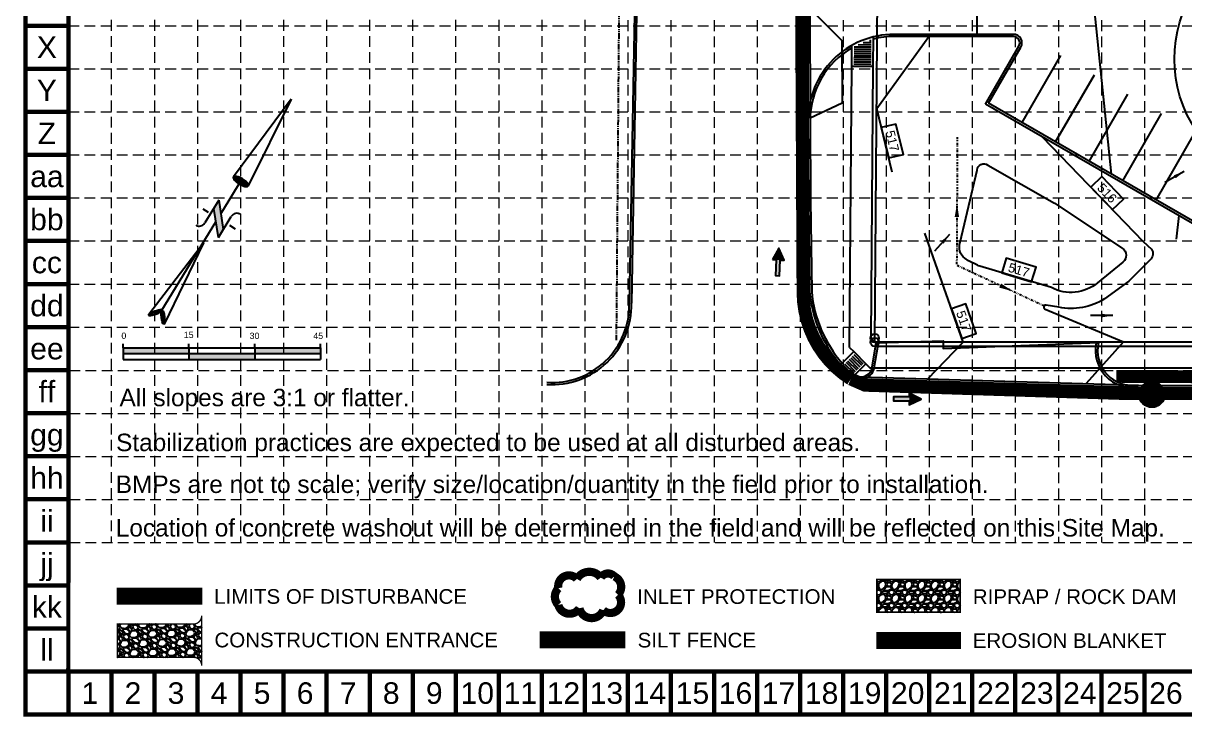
# Model space of a CAD drawing. Header units: inches. Extents: x -9366 to -8725, y -7062 to -6661.
# Drawn here: x -9366.3 to -9096.4, y -7062.1 to -6901.1 of the extents above; entities that cross this region are included whole.
import ezdxf
from ezdxf.enums import TextEntityAlignment as Align

# ---------------------------------------------------------------- set-up
doc = ezdxf.new("R2010")
doc.units = ezdxf.units.IN
doc.header["$MEASUREMENT"] = 0
for name, pattern in [('ACAD_ISO02W100', [15, 12, -3]), ('DASHED', [0.75, 0.5, -0.25]), ('DIVIDE', [1.25, 0.5, -0.25, 0, -0.25, 0, -0.25]), ('HIDDEN', [0.375, 0.25, -0.125]), ('PHANTOM', [2.5, 1.25, -0.25, 0.25, -0.25, 0.25, -0.25])]:
    doc.linetypes.add(name, pattern=pattern)
for name, color, linetype in [('ADJOINERS', 7, 'PHANTOM'), ('ARROWS', 252, 'Continuous'), ('BASE', 7, 'Continuous'), ('BOUNDARY', 1, 'Continuous'), ('DEMO', 2, 'Continuous'), ('EC', 7, 'DASHED'), ('ECURB', 2, 'Continuous'), ('FLOW', 7, 'Continuous'), ('GRID', 254, 'HIDDEN'), ('LEGEND', 7, 'Continuous'), ('LIMITS OF DISTURBANCE', 1, 'HIDDEN'), ('NARROW', 7, 'Continuous'), ('PCONT', 3, 'Continuous'), ('PCURB', 6, 'Continuous'), ('PSW', 7, 'Continuous'), ('STRIPE', 2, 'Continuous'), ('VG', 2, 'DIVIDE')]:
    doc.layers.add(name, color=color, linetype=linetype)
doc.styles.add("L200'", font='ARIAL.TTF', dxfattribs={"height": 0.001969})
doc.styles.get("Standard").update_dxf_attribs({"font": 'ARIAL.TTF'})
doc.styles.add('TEXT100', font='simplex.shx', dxfattribs={"height": 1.76})
doc.dimstyles.get("Standard").update_dxf_attribs({"dimtxt": 0.18, "dimasz": 0.18, "dimexe": 0.18, "dimexo": 0.0625, "dimgap": 0.09, "dimtad": 0, "dimtih": 1, "dimtoh": 1, "dimdec": 4, "dimzin": 0, "dimdsep": 46, "dimtxsty": 'Standard', "dimcen": 0.09, "dimadec": 0, "dimazin": 0, "dimtfac": 1, "dimtdec": 4, "dimtofl": 0, "dimtmove": 0, "dimatfit": 3, "dimfxl": 0, "dimtolj": 1, "dimtzin": 0, "dimarcsym": 0})

# ---------------------------------------------------------------- blocks, each defined once
blk = doc.blocks.new('North Arrow')
at = {"layer": 'NARROW'}
for p, q in [((32.43, 3.06), (32.43, 4.63)), ((0, 0), (22.36, 2)), ((0, 0), (22.33, -2.02)), ((28.77, -2.09), (34.02, 2.32)), ((36.18, 2.33), (30.46, 2.33)), ((36.16, 2.32), (31.04, -2.09)), ((39.1, 0.01), (59.96, 2.11)), ((31.2, -0.05), (21.66, -0.05)), ((21.66, -0.05), (21.66, -0.05)), ((28.77, -2.09), (34.95, -2.09)), ((57.45, -0.05), (33.41, -0.05)), ((59.83, -2.14), (39.04, -0.01)), ((57.69, -0.03), (57.77, -0.01)), ((57.77, -0.05), (57.69, -0.03)), ((32.43, -4.26), (32.43, -2.8))]:
    blk.add_line(p, q, dxfattribs=at)
blk.add_lwpolyline([(22.36, -2.03), (22.59, -1.93, 0.091577), (22.87, -1.44, 0.048306), (23.03, -0.75), (23.07, -0.01), (23.01, 0.82, 0.048306), (22.87, 1.42, 0.091577), (22.59, 1.91), (22.36, 2.01), (22.14, 1.91, 0.091577), (21.86, 1.42, 0.048306), (21.72, 0.82), (21.66, -0.01), (21.72, -0.83, 0.048306), (21.86, -1.44, 0.091577), (22.14, -1.93)], format="xyb", close=True, dxfattribs=at)
for points in [[(57.46, -0.03), (57.44, 0.08, -0.066818), (57.67, 0.47, -0.03073), (58.01, 0.84), (58.52, 1.29), (59.07, 1.7, -0.03073), (59.5, 1.95, -0.066818), (59.93, 2.1), (60.04, 2.06)], [(60.04, 2.06), (60.05, 1.95, -0.066818), (59.82, 1.56, -0.03073), (59.43, 1.14), (58.97, 0.74), (58.42, 0.33, -0.03073), (57.99, 0.08, -0.036692), (57.76, -0.02)], [(57.46, -0.04), (57.44, -0.15, 0.066818), (57.67, -0.54, 0.03073), (58.01, -0.9), (58.52, -1.36), (59.07, -1.77, 0.03073), (59.5, -2.02, 0.066818), (59.93, -2.17), (60.04, -2.13)], [(60.04, -2.13), (60.05, -2.01, 0.066818), (59.82, -1.63, 0.03073), (59.43, -1.2), (58.97, -0.8), (58.42, -0.4, 0.03073), (57.99, -0.15, 0.036692), (57.76, -0.05)]]:
    blk.add_lwpolyline(points, format="xyb", dxfattribs=at)
for centre, start, end in [((30.46, 3.86), 178.8769, 270), ((34.95, -3.62), 358.8769, 90)]:
    blk.add_arc(centre, 1.53, start, end, dxfattribs=at)
for points in [[(23.03, -0.76), (21.67, -0.05), (23.07, -0.05), (21.72, 0.82)], [(23.07, -0.05), (21.72, 0.82), (23.02, 0.75), (21.85, 1.42)], [(23.02, 0.75), (21.85, 1.42), (22.87, 1.44), (22.14, 1.91)], [(22.87, 1.44), (22.14, 1.91), (22.59, 1.91), (22.36, 2)], [(31.05, -2.09), (36.15, 2.36), (28.75, -2.06), (34.01, 2.36)], [(57.44, 0.08), (57.7, -0.01), (57.5, 0.21), (57.77, -0.01)], [(57.45, -0.04), (57.69, -0.02), (57.44, 0.08), (57.7, -0.01)], [(57.5, 0.21), (57.77, -0.01), (57.6, 0.39), (57.94, 0.06)], [(57.6, 0.39), (57.94, 0.06), (57.68, 0.5), (58.07, 0.13)], [(57.68, 0.5), (58.07, 0.13), (57.84, 0.66), (58.29, 0.26)], [(57.84, 0.66), (58.29, 0.26), (58.03, 0.86), (58.52, 0.41)], [(58.03, 0.86), (58.52, 0.41), (58.26, 1.07), (58.73, 0.57)], [(58.26, 1.07), (58.73, 0.57), (58.52, 1.3), (59.05, 0.81)], [(58.52, 1.3), (59.05, 0.81), (58.7, 1.42), (59.26, 0.99)], [(59.26, 1), (58.69, 1.42), (59.45, 1.15), (59, 1.65)], [(59.45, 1.15), (59, 1.65), (59.62, 1.34), (59.28, 1.82)], [(59.62, 1.34), (59.28, 1.82), (59.81, 1.55), (59.49, 1.95)], [(59.81, 1.55), (59.49, 1.95), (59.93, 1.73), (59.69, 2.04)], [(59.93, 1.73), (59.69, 2.04), (60.05, 1.94), (59.93, 2.1)], [(60.05, 1.94), (59.93, 2.1), (60.04, 2.06)], [(22.87, -1.44), (21.72, -0.87), (23.03, -0.76), (21.67, -0.05)], [(22.58, -1.93), (21.86, -1.45), (22.87, -1.44), (21.72, -0.87)], [(22.36, -2.01), (22.14, -1.93), (22.58, -1.93), (21.86, -1.45)], [(57.44, -0.14), (57.69, -0.02), (57.45, -0.04), (57.69, -0.02)], [(57.46, -0.19), (57.7, -0.03), (57.44, -0.14), (57.69, -0.02)], [(57.53, -0.33), (57.76, -0.05), (57.46, -0.19), (57.7, -0.03)], [(57.63, -0.48), (57.9, -0.1), (57.53, -0.33), (57.76, -0.05)], [(57.78, -0.66), (58.09, -0.2), (57.63, -0.48), (57.9, -0.1)], [(57.97, -0.87), (58.34, -0.35), (57.78, -0.66), (58.09, -0.2)], [(58.24, -1.11), (58.61, -0.54), (57.97, -0.87), (58.34, -0.35)], [(58.61, -1.43), (58.93, -0.77), (58.24, -1.11), (58.61, -0.54)], [(58.91, -1.64), (59.2, -1), (58.61, -1.43), (58.93, -0.77)], [(59.12, -1.79), (59.57, -1.36), (58.92, -1.65), (59.2, -1.01)], [(59.35, -1.93), (59.81, -1.62), (59.12, -1.79), (59.57, -1.36)], [(59.54, -1.32), (59.41, -1.18), (59.21, -1.01)], [(59.58, -2.05), (59.93, -1.79), (59.35, -1.93), (59.81, -1.62)], [(59.78, -2.13), (60.05, -2.01), (59.58, -2.05), (59.93, -1.79)], [(59.92, -2.17), (60.04, -2.13), (59.78, -2.13), (60.05, -2.01)]]:
    blk.add_solid(points, dxfattribs=at)
blk = doc.blocks.new('arrow')
blk.add_lwpolyline([(-67, -25.4), (-59.3, -25.4), (-59.6, -56.1), (-51.9, -56.2), (-51.6, -25.5), (-44, -25.5), (-55.3, -2.4), (-67, -25.4)], close=True)
at = {"color": 254}
for points in [[(-44, -25.5), (-67, -25.4), (-55.3, -2.4), (-67, -25.4)], [(-59.6, -56.1), (-51.9, -56.2), (-59.3, -25.4), (-51.6, -25.5)]]:
    blk.add_solid(points, dxfattribs=at)
blk = doc.blocks.new('A$C14D13CA0')
h = blk.add_hatch(color=7)
h.paths.add_polyline_path([(15.72, 1.38), (15.72, 2.75), (0.43, 2.75), (0.43, 1.38)])
h.paths.add_polyline_path([(15.72, 1.38), (15.72, 0), (31, 0), (31, 1.38)])
h.paths.add_polyline_path([(31, 2.75), (31, 1.38), (46.29, 1.38), (46.29, 2.75)])
at = {"color": 7}
for p, q in [((0.43, 2.75), (0.43, 3.67)), ((0.43, 2.75), (15.72, 2.75)), ((0.43, 2.75), (0.43, 0)), ((15.72, 2.75), (15.72, 3.67)), ((15.72, 2.75), (46.29, 2.75)), ((15.72, 2.75), (15.72, 0)), ((31, 2.75), (31, 3.67)), ((31, 2.75), (31, 0)), ((46.29, 2.75), (46.29, 3.67)), ((46.29, 2.75), (46.29, 0)), ((0.43, 1.38), (46.29, 1.38)), ((0.43, 0), (15.72, 0)), ((15.72, 0), (46.29, 0))]:
    blk.add_line(p, q, dxfattribs=at)
for s, height, p in [('0', 1.47, (0.02, 4.77)), ('15', 1.468, (14.51, 4.99)), ('30', 1.468, (29.81, 4.77)), ('45', 1.468, (44.61, 4.77))]:
    blk.add_text(s, height=height, dxfattribs=at).set_placement(p)

msp = doc.modelspace()

# ---------------------------------------------------------------- hatches: boundary and pattern name
h = msp.add_hatch()
h.set_pattern_fill('ANSI31', color=3, style=0)
h.set_pattern_definition([(45, (-41.60761, 57.82601), (-0.0883883476, 0.0883883476), [])])
edge = h.paths.add_edge_path()
edge.add_arc((-9104.07, -6987.3), 2.97, 0, 360)
at = {"layer": 'LEGEND', "linetype": 'ACAD_ISO02W100'}
h = msp.add_hatch(dxfattribs=at)
h.set_pattern_fill('GRAVEL', color=240, scale=3.04722, style=0)
h.set_pattern_definition([(228.0128, (-9384.81644, -7191.71432), (-24.37775461, -27.42498409), [0.40996, -40.58619]), (184.9697, (-9385.09069, -7192.01904), (36.566643204, 3.04719351), [0.703506, -69.647032]), (132.5104, (-9385.79155, -7192.07998), (30.47217172, -33.51944643), [0.49605, -49.109095]), (267.2737, (-9386.97997, -7192.84179), (3.047207865, 60.9444009), [0.640641, -63.42349]), (292.8337, (-9387.01044, -7193.4817), (-15.236130184, 36.566629066), [0.6282, -62.19185]), (357.2737, (-9386.76666, -7194.06068), (-60.9444009, 3.047207865), [0.640641, -63.42349]), (37.6942, (-9386.12675, -7194.09115), (-39.613882384, -30.472170762), [0.847216, -83.87427]), (72.2553, (-9385.45636, -7193.57312), (21.330572796, 67.038828516), [0.799859, -79.186037]), (121.4296, (-9385.21258, -7192.81132), (-24.37778509, 39.613844875), [0.64281, -63.638365]), (175.2364, (-9385.54778, -7192.26282), (33.51942288, -3.0471942), [0.733868, -35.95952]), (222.3974, (-9386.27911, -7192.20187), (-36.5666624, -33.519395872), [0.94905, -93.956077]), (138.8141, (-9383.96322, -7192.87226), (-21.33054898, 18.2833118), [0.323923, -32.068468]), (171.4692, (-9384.207, -7192.65896), (39.61385477, -6.0944641), [0.61626, -61.00995]), (225, (-9384.8164, -7192.5675), (-3e-16, -3.047221), [0.43094, -3.878477]), (203.1986, (-9385.02975, -7192.20187), (15.2360992, 6.09444404), [0.23207, -22.974866]), (291.8014, (-9385.24305, -7192.2933), (-3.0472197, 9.1416608), [0.328195, -16.081588]), (30.9638, (-9385.12117, -7192.598), (9.141654, 6.0944476), [0.533047, -17.235146]), (161.5651, (-9384.6641, -7192.3238), (6.0944413, -3.047215), [0.385446, -9.25071]), (16.3895, (-9387.01044, -7192.29329), (30.4722067, 9.14163779), [0.539967, -53.456908]), (70.3462, (-9386.49241, -7192.14093), (-12.18886552, -33.51942651), [0.453003, -44.84718]), (293.1986, (-9384.6641, -7191.7143), (-6.09444404, 15.2360992), [0.464137, -22.742798]), (343.6105, (-9384.48125, -7192.14093), (-30.4722067, 9.14163779), [0.539967, -53.456908]), (339.444, (-9387.01044, -7194.18257), (-15.2361056, 6.0944278), [0.52071, -25.51475]), (294.7751, (-9386.52289, -7194.3654), (-15.2360762, 33.51943043), [0.436295, -43.193256]), (66.8014, (-9384.6336, -7194.76154), (6.09444404, 15.2360992), [0.464137, -22.742798]), (17.354, (-9384.45078, -7194.33493), (-39.61386615, -12.18886325), [0.510809, -50.569908]), (69.444, (-9386.12675, -7194.76154), (-6.0944278, -15.2361056), [0.260354, -25.775105]), (101.3099, (-9384.81644, -7194.76154), (-3.0472128, 12.1888823), [0.155378, -15.382455]), (165.9638, (-9384.8469, -7194.6092), (9.1416617, -3.047214), [0.6282, -11.935808]), (186.009, (-9385.45636, -7194.45681), (30.47219924, 3.04721792), [0.582171, -57.634884]), (303.6901, (-9385.1212, -7192.8723), (-3.047224, 6.0944387), [0.439476, -10.54743]), (353.1572, (-9384.87739, -7193.23793), (51.802738066, -6.09446437), [0.767272, -75.959769]), (60.9454, (-9384.11558, -7193.32934), (-12.18888008, -21.33054117), [0.31373, -31.05932]), (90, (-9383.9632, -7193.055), (-3.04722, 3.04722), [0.182833, -2.864387]), (120.2564, (-9385.5173, -7194.3654), (12.18886442, -21.33054748), [0.423332, -41.91]), (48.0128, (-9385.7306, -7193.99973), (24.37775461, 27.42498409), [0.819922, -40.17623]), (0, (-9385.182, -7193.3903), (3.04722, 3.04722), [0.792277, -2.254943]), (325.3048, (-9384.38983, -7193.39029), (-30.4721825, 21.33056624), [0.481808, -47.69897]), (254.0546, (-9383.9937, -7193.66454), (-3.04721966, -12.1888804), [0.44368, -21.740415]), (207.646, (-9384.11558, -7194.09115), (-57.897167224, -30.472223504), [0.72239, -71.51665]), (175.4261, (-9384.7555, -7194.42634), (-39.6138617, 3.04720416), [0.76424, -75.65965])])
h.paths.add_polyline_path([(-9168, -7037.82), (-9148.6, -7037.86), (-9148.6, -7030.24), (-9168, -7030.27)])
at = {"layer": 'LEGEND'}
h = msp.add_hatch(dxfattribs=at)
h.set_pattern_fill('GRAVEL', color=4, scale=3.080579, angle=-43.9343, style=0)
h.set_pattern_definition([(184.078545, (-13650.3417, -8911.78718), (-36.98414891, -2.866694484), [0.4144488, -41.0305033]), (141.0354448, (-13650.7551, -8911.81666), (28.7586356087, -23.430454532), [0.7112071, -70.4094835]), (88.576145, (-13651.3081, -8911.36942), (-1.327131776, -45.776866718), [0.5014813, -49.6467104]), (223.339445, (-13652.70763, -8911.09045), (44.9665459083, 42.2313466676), [0.6476548, -64.1178105]), (248.899445, (-13653.17867, -8911.53494), (14.5566546856, 37.308288457), [0.6350768, -62.8726867]), (313.339445, (-13653.4073, -8912.12744), (-42.2313466676, 44.9665459083), [0.6476548, -64.1178105]), (353.7599448, (-13652.96281, -8912.59848), (-50.2137374368, 5.601941326), [0.8564903, -84.792473]), (28.3210448, (-13652.11139, -8912.69157), (62.5520046323, 33.843745388), [0.808615, -80.0529158]), (77.495345, (-13651.39957, -8912.30796), (10.0387497986, 45.938936543), [0.6498481, -64.3350376]), (131.302145, (-13651.25886, -8911.67352), (22.265423192, -25.729884725), [0.741902, -36.3531832]), (178.4631448, (-13651.74854, -8911.11618), (-50.1327097128, 1.2460946029), [0.9594402, -94.9846488]), (94.879845, (-13650.53275, -8913.22866), (-2.704637368, 28.272464274), [0.3274686, -32.4195332]), (127.534945, (-13650.56061, -8912.90238), (24.56485077, -32.223164231), [0.623007, -61.6778471]), (181.065745, (-13650.9402, -8912.4083), (-2.1374065, -2.2184379), [0.4356586, -3.9209364]), (159.264345, (-13650.83898, -8911.9925), (15.366999767, -6.250151386), [0.2346107, -23.22638]), (247.867145, (-13651.0584, -8911.90945), (4.193781156, 8.792717764), [0.3317876, -16.2576388]), (347.029545, (-13651.1834, -8912.2168), (10.93012412, -1.97533347), [0.5388826, -17.423826]), (117.630845, (-13650.6583, -8912.3377), (2.29947286, -6.49324625), [0.3896655, -9.3519818]), (332.455245, (-13652.34508, -8910.66975), (28.596578511, -14.718767842), [0.5458786, -54.0421206]), (26.411945, (-13651.86108, -8910.9222), (-32.385207011, -15.853200349), [0.457962, -45.3381386]), (249.264345, (-13650.2308, -8911.89405), (6.250151386, 15.366999767), [0.4692184, -22.9917723]), (299.676245, (-13650.39691, -8912.33288), (-15.772174592, 28.029358501), [0.5458786, -54.0421206]), (295.509745, (-13653.67028, -8912.0452), (-6.817386792, 15.123898632), [0.5264093, -25.7940703]), (250.840845, (-13653.44357, -8912.52027), (12.419303124, 35.089828974), [0.4410711, -43.6661081]), (22.867145, (-13652.346, -8914.13386), (15.123905935, 6.817370713), [0.4692184, -22.9917723]), (333.419745, (-13651.91366, -8913.95153), (-37.389299294, 18.9125438564), [0.5164005, -51.1235153]), (25.509745, (-13653.43304, -8913.08653), (-15.123898632, -6.817386792), [0.2632047, -26.057275]), (57.375645, (-13652.4791, -8914.0056), (6.33119308, 11.011151125), [0.1570787, -15.5508523]), (122.029545, (-13652.3944, -8913.8733), (4.51791102, -8.63065157), [0.6350768, -12.066474]), (142.074745, (-13652.73124, -8913.33492), (24.32177551, -19.1556222867), [0.5885446, -58.2658348]), (259.755845, (-13651.3758, -8912.41645), (2.05637062, 6.57428205), [0.4442873, -10.6628976]), (309.2229448, (-13651.45477, -8912.85365), (33.4386016495, -40.7727901246), [0.7756713, -76.791328]), (17.011145, (-13650.9643, -8913.45456), (-23.835590483, -6.979437578), [0.317164, -31.3993379]), (46.065745, (-13650.661, -8913.3618), (-0.0810313, 4.355843), [0.1848347, -2.8957443]), (76.322145, (-13652.71149, -8913.22562), (-6.088108853, -24.07867808), [0.4279664, -42.3688054]), (4.078545, (-13652.61029, -8912.80979), (36.98414891, 2.866694484), [0.8288976, -40.6160545]), (316.065745, (-13651.7835, -8912.7508), (4.355843, 0.0810313), [0.8009506, -2.2796285]), (281.370545, (-13651.2067, -8913.30656), (-7.2224996054, 36.9031254734), [0.4870827, -48.2211478]), (210.120345, (-13651.11066, -8913.7841), (-10.76806058, -6.73634334), [0.4485385, -21.9784158]), (163.7117448, (-13651.49864, -8914.00917), (-63.5243718383, 18.4263133503), [0.7302975, -72.2995697]), (131.4918448, (-13652.19963, -8913.80434), (-26.70228968, 30.0047028416), [0.7726061, -76.487925])])
edge = h.paths.add_edge_path()
edge.add_line((-9324.85, -7050.24), (-9324.85, -7038.69))
edge.add_arc((-9326.78, -7038.69), 1.93, -89.9609, 0, ccw=False)
edge.add_line((-9326.77, -7040.61), (-9344.42, -7040.61))
edge.add_line((-9344.42, -7040.61), (-9344.42, -7048.32))
edge.add_line((-9344.42, -7048.32), (-9326.78, -7048.32))
edge.add_arc((-9326.78, -7050.24), 1.93, 0, 90.0391, ccw=False)

# ---------------------------------------------------------------- linework, layer by layer
at = {"color": 3}
msp.add_circle((-9104.07, -6987.3), 2.97, dxfattribs=at)
at = {"layer": 'ADJOINERS'}
msp.add_line((-9228.46, -6974.66), (-9226.14, -6692.42), dxfattribs=at)
at = {"layer": 'BASE', "const_width": 1}
for points in [[(-9365.81, -7061.64), (-8725.81, -7061.64), (-8725.81, -6661.64), (-9365.81, -6661.64)], [(-9355.83, -7051.64), (-8735.78, -7051.66), (-8735.79, -6671.64), (-9355.7, -6671.63)]]:
    msp.add_lwpolyline(points, close=True, dxfattribs=at)
for points in [[(-9355.81, -6901.64), (-9365.81, -6901.64)], [(-9355.81, -6911.64), (-9365.81, -6911.64)], [(-9355.81, -6921.64), (-9365.81, -6921.64)], [(-9355.81, -6931.64), (-9365.81, -6931.64)], [(-9355.81, -6941.64), (-9365.81, -6941.64)], [(-9355.81, -6951.64), (-9365.81, -6951.64)], [(-9355.81, -6961.64), (-9365.81, -6961.64)], [(-9355.81, -6971.64), (-9365.81, -6971.64)], [(-9355.81, -6981.64), (-9365.81, -6981.64)], [(-9355.81, -6991.64), (-9365.81, -6991.64)], [(-9355.81, -7001.64), (-9365.81, -7001.64)], [(-9355.81, -7011.64), (-9365.81, -7011.64)], [(-9355.81, -7021.64), (-9365.81, -7021.64)], [(-9355.81, -7031.64), (-9365.81, -7031.64)], [(-9355.81, -7041.64), (-9365.81, -7041.64)], [(-9355.81, -7051.64), (-9365.81, -7051.64)], [(-9355.81, -7061.64), (-9355.81, -7051.64)], [(-9345.81, -7061.64), (-9345.81, -7051.64)], [(-9335.81, -7061.64), (-9335.81, -7051.64)], [(-9325.81, -7061.64), (-9325.81, -7051.64)], [(-9315.81, -7061.64), (-9315.81, -7051.64)], [(-9305.81, -7061.64), (-9305.81, -7051.64)], [(-9295.81, -7061.64), (-9295.81, -7051.64)], [(-9285.81, -7061.64), (-9285.81, -7051.64)], [(-9275.81, -7061.64), (-9275.81, -7051.64)], [(-9265.81, -7061.64), (-9265.81, -7051.64)], [(-9255.81, -7061.64), (-9255.81, -7051.64)], [(-9245.81, -7061.64), (-9245.81, -7051.64)], [(-9235.81, -7061.64), (-9235.81, -7051.64)], [(-9225.81, -7061.64), (-9225.81, -7051.64)], [(-9215.81, -7061.64), (-9215.81, -7051.64)], [(-9205.81, -7061.64), (-9205.81, -7051.64)], [(-9195.81, -7061.64), (-9195.81, -7051.64)], [(-9185.81, -7061.64), (-9185.81, -7051.64)], [(-9175.81, -7061.64), (-9175.81, -7051.64)], [(-9165.81, -7061.64), (-9165.81, -7051.64)], [(-9155.81, -7061.64), (-9155.81, -7051.64)], [(-9145.81, -7061.64), (-9145.81, -7051.64)], [(-9135.81, -7061.64), (-9135.81, -7051.64)], [(-9125.81, -7061.64), (-9125.81, -7051.64)], [(-9115.81, -7061.64), (-9115.81, -7051.64)], [(-9105.81, -7061.64), (-9105.81, -7051.64)]]:
    msp.add_lwpolyline(points, dxfattribs=at)
at = {"layer": 'BOUNDARY', "color": 250}
for p, q in [((-9168.46, -6975.15), (-9166.32, -6714.48)), ((-8927.95, -6975.15), (-9168.46, -6975.15))]:
    msp.add_line(p, q, dxfattribs=at)
for centre in [(-9168.48, -6974.23, 517.66), (-9168.46, -6975.15)]:
    msp.add_circle(centre, 1, dxfattribs=at)
at = {"layer": 'DEMO', "color": 8}
msp.add_lwpolyline([(-9183.41, -6897.81), (-9176.12, -6905.06), (-9176.06, -6919.6), (-9183.48, -6923.14)], dxfattribs=at)
for points in [[(-9171.86, -6983.69, 0.318747), (-9168.65, -6981.56), (-9167.6, -6975.31)], [(-9171.84, -6983.19, 0.31418), (-9169.13, -6981.42), (-9169.13, -6981.42), (-9168.11, -6975.32), (-9152.54, -6974.85), (-9152.58, -6976.62), (-9116.48, -6975.25), (-9116.48, -6975.25, 0.530248), (-9107.27, -6985.11)], [(-9116.99, -6975.27, 0.523815), (-9107.23, -6985.61)]]:
    msp.add_lwpolyline(points, format="xyb", dxfattribs=at)
at = {"layer": 'EC', "color": 200, "linetype": 'Continuous', "const_width": 3}
msp.add_lwpolyline([(-9112.37, -6983.08), (-8928.63, -6983.97), (-8928.63, -6983.97)], dxfattribs=at)
at = {"layer": 'ECURB', "color": 7}
for p, q in [((-9184.01, -6897.83), (-9183.98, -6923.14)), ((-9183.51, -6897.81), (-9183.48, -6923.14)), ((-9224.31, -6898.85), (-9225.49, -6966.09)), ((-9223.81, -6898.88), (-9224.99, -6966.09)), ((-9183.98, -6923.14), (-9183.86, -6942.17)), ((-9183.48, -6923.14), (-9183.36, -6942.16)), ((-9183.86, -6942.17), (-9183.62, -6963.39)), ((-9183.36, -6942.16), (-9183.12, -6963.36)), ((-9183.12, -6963.36), (-9183.12, -6963.36)), ((-9225.49, -6966.09), (-9225.49, -6966.09)), ((-9171.86, -6983.85), (-9171.84, -6983.19)), ((-9244.64, -6984.46), (-9244.64, -6984.46)), ((-9107.27, -6985.11), (-9107.27, -6985.11)), ((-9107.27, -6985.11), (-9054.71, -6985.31)), ((-9107.23, -6985.61), (-9054.72, -6985.81))]:
    msp.add_line(p, q, dxfattribs=at)
for centre, radius, start, end in [((-9153.76, -6960.71), 29.98, 185.1333, 227.2881), ((-9153.76, -6960.71), 29.48, 185.1713, 220.9143), ((-9243.44, -6966.54), 18.46, 266.1838, 1.391), ((-9243.44, -6966.54), 17.96, 266.1838, 1.4241), ((-9171.76, -6980.36), 3.33, 225.3771, 268.2991), ((-9171.76, -6980.36), 2.83, 239.8328, 268.2733)]:
    msp.add_arc(centre, radius, start, end, dxfattribs=at)
at = {"layer": 'GRID', "color": 252, "linetype": 'HIDDEN', "lineweight": 0, "ltscale": 10}
for p, q in [((-9345.84, -6671.55), (-9345.84, -7021.69)), ((-9335.84, -6671.55), (-9335.84, -7021.69)), ((-9325.84, -6671.55), (-9325.84, -7021.69)), ((-9315.84, -6671.55), (-9315.84, -7021.69)), ((-9305.84, -6671.55), (-9305.84, -7021.69)), ((-9295.84, -6671.55), (-9295.84, -7021.69)), ((-9285.84, -6671.55), (-9285.84, -7021.69)), ((-9275.84, -6671.55), (-9275.84, -7021.69)), ((-9265.84, -6671.55), (-9265.84, -7021.69)), ((-9255.84, -6671.55), (-9255.84, -7021.69)), ((-9245.84, -6671.55), (-9245.84, -7021.69)), ((-9235.84, -6671.55), (-9235.84, -7021.69)), ((-9225.81, -6671.64), (-9225.81, -7021.69)), ((-9215.81, -6671.64), (-9215.81, -7021.69)), ((-9205.81, -6671.64), (-9205.81, -7021.69)), ((-9195.81, -6671.64), (-9195.81, -7021.69)), ((-9185.81, -6671.64), (-9185.81, -7021.69)), ((-9175.81, -6671.64), (-9175.81, -7021.69)), ((-9165.81, -6671.64), (-9165.81, -7021.69)), ((-9155.81, -6671.64), (-9155.81, -7021.69)), ((-9145.81, -6671.64), (-9145.81, -7021.69)), ((-9135.81, -6671.64), (-9135.81, -7021.69)), ((-9125.81, -6671.64), (-9125.81, -7021.69)), ((-9115.81, -6671.64), (-9115.81, -7021.69)), ((-9105.81, -6671.64), (-9105.81, -7021.69)), ((-9355.81, -6901.64), (-8735.81, -6901.64)), ((-9355.81, -6911.64), (-8735.81, -6911.64)), ((-9355.81, -6921.64), (-8735.81, -6921.64)), ((-9355.81, -6931.64), (-8735.81, -6931.64)), ((-9355.81, -6941.64), (-8735.81, -6941.64)), ((-9355.81, -6951.64), (-8735.81, -6951.64)), ((-9355.81, -6961.64), (-8735.81, -6961.64)), ((-9355.81, -6971.64), (-8735.81, -6971.64)), ((-9355.58, -6981.69), (-8735.58, -6981.69)), ((-9355.58, -6991.69), (-8735.58, -6991.69)), ((-9355.58, -7001.69), (-8735.58, -7001.69)), ((-9355.58, -7011.69), (-8735.58, -7011.69)), ((-9355.58, -7021.69), (-8735.58, -7021.69))]:
    msp.add_line(p, q, dxfattribs=at)
at = {"layer": 'LEGEND', "color": 170, "ltscale": 100, "const_width": 1.9}
msp.add_lwpolyline([(-9237.67, -7030.13, 0.520567), (-9237.67, -7030.13, 0.765195), (-9241.96, -7032.29, 0.417879), (-9241.98, -7036.18, 0.6649), (-9237.08, -7036.93, 0.744833), (-9231.55, -7037.39, 0.975642), (-9228.11, -7033.83, 0.520567), (-9228.97, -7029.55, 0.520567), (-9232.11, -7029.83, 0.540264), (-9237.67, -7030.13)], format="xyb", close=True, dxfattribs=at)
at = {"layer": 'LEGEND', "color": 240, "const_width": 0.381}
msp.add_lwpolyline([(-9168, -7037.82), (-9148.6, -7037.86), (-9148.6, -7030.24), (-9168, -7030.27)], close=True, dxfattribs=at)
at = {"layer": 'LEGEND', "color": 1, "linetype": 'HIDDEN', "ltscale": 20, "const_width": 3.96}
msp.add_lwpolyline([(-9344.57, -7034.13), (-9324.7, -7034.13)], dxfattribs=at)
at = {"layer": 'LEGEND', "color": 4, "const_width": 0.308}
msp.add_lwpolyline([(-9324.85, -7050.24), (-9324.85, -7038.69, -0.414014), (-9326.77, -7040.61), (-9344.42, -7040.61), (-9344.42, -7048.32), (-9326.78, -7048.32, -0.414413)], format="xyb", close=True, dxfattribs=at)
at = {"layer": 'LEGEND', "color": 200, "const_width": 3.96}
msp.add_lwpolyline([(-9246.31, -7044.25), (-9226.44, -7044.25)], dxfattribs=at)
at = {"layer": 'LEGEND', "color": 84, "const_width": 3.96}
msp.add_lwpolyline([(-9168.1, -7044.43), (-9148.41, -7044.43)], dxfattribs=at)
at = {"layer": 'LIMITS OF DISTURBANCE', "ltscale": 50, "const_width": 3}
msp.add_lwpolyline([(-8927.02, -6987.04), (-8914.18, -6832.27), (-8931.7, -6832.45), (-8931.74, -6706.07), (-8815.35, -6714.92), (-8815.91, -6705.73), (-8820.91, -6700.85), (-8827.49, -6699.04), (-8976.52, -6691.21), (-9065.91, -6691.5), (-9154.25, -6691.72), (-9177.27, -6701.45), (-9182.79, -6707.79), (-9186.29, -6725.4), (-9185.13, -6963.57, 0.254888), (-9174.03, -6983.7), (-9170.71, -6985.15), (-9110.92, -6987.06), (-8929.04, -6987)], format="xyb", close=True, dxfattribs=at)
at = {"layer": 'PCONT', "color": 35}
msp.add_line((-9097.84, -6945.74), (-9098.44, -6951.24), dxfattribs=at)
for points in [[(-9113.47, -6936.14), (-9123.61, -6837.79), (-9120.18, -6819.33, -0.15359), (-9115.96, -6811.38), (-9030.85, -6727.61)], [(-9152.52, -6851.08), (-9147.53, -6860.8, -0.119037), (-9144.78, -6872.21), (-9144.78, -6903.65)], [(-9069.97, -6961.26), (-9093.7, -6926.16, -0.305133), (-9093.77, -6892.66), (-9075.79, -6865.81), (-9074.52, -6855.14)], [(-9129.57, -6927.42), (-9106.08, -6951.73), (-9104.18, -6953.58, -0.426688), (-9104.51, -6955.99), (-9109.4, -6960.95), (-9115.07, -6965.07, -0.194874), (-9125.71, -6967.03), (-9128.66, -6966.54, 0.853228), (-9128.9, -6967.5), (-9110.68, -6975.08), (-9119.38, -6984.76)]]:
    msp.add_lwpolyline(points, format="xyb", dxfattribs=at)
for points in [[(-9164.41, -6935.69), (-9168.02, -6920.88), (-9155.87, -6904.15)], [(-9156.14, -6983.66), (-9147.92, -6975.15), (-9156.81, -6949.79)]]:
    msp.add_lwpolyline(points, dxfattribs=at)
for points in [[(-9166.94, -6925.31), (-9165.22, -6932.36), (-9161.82, -6931.53), (-9163.54, -6924.48)], [(-9118.26, -6939.13), (-9113.22, -6944.34), (-9110.71, -6941.91), (-9115.74, -6936.69)], [(-9138.95, -6959.03), (-9132.01, -6961.1), (-9131, -6957.75), (-9137.95, -6955.67)], [(-9150.63, -6967.42), (-9148.23, -6974.26), (-9144.93, -6973.1), (-9147.33, -6966.26)]]:
    msp.add_lwpolyline(points, close=True, dxfattribs=at)
msp.add_lwpolyline([(-9148.59, -6951.92), (-9144.67, -6935.18, -0.605839), (-9142.2, -6934), (-9126.7, -6942.87), (-9110.95, -6953.34, -0.504504), (-9110.79, -6956.55), (-9116.68, -6961.37, -0.301027), (-9127.43, -6962.47), (-9144.07, -6957.5, -0.075664), (-9144.61, -6957.24), (-9146.65, -6956.25), (-9147.55, -6955.67, -0.334169)], format="xyb", close=True, dxfattribs=at)
at = {"layer": 'PCURB', "color": 7}
for p, q in [((-9136.26, -6903.65), (-9163.98, -6903.65)), ((-9136.26, -6904.15), (-9163.98, -6904.15)), ((-9142.71, -6919.83), (-9134.96, -6906.4)), ((-9142.03, -6919.65), (-9134.52, -6906.65)), ((-9063.91, -6965.33), (-9142.71, -6919.83)), ((-9064.09, -6964.65), (-9142.03, -6919.65)), ((-9171.86, -6983.69), (-9107.23, -6985.61)), ((-9171.84, -6983.19), (-9107.22, -6985.11))]:
    msp.add_line(p, q, dxfattribs=at)
for centre, radius, start, end in [((-9163.98, -6923.65), 20, 90, 180.0164), ((-9163.98, -6923.65), 19.5, 90, 104.1753), ((-9136.26, -6905.65), 2, 330, 90), ((-9136.26, -6905.65), 1.5, 330, 90), ((-9163.98, -6923.65), 19.5, 120.1408, 180.0164)]:
    msp.add_arc(centre, radius, start, end, dxfattribs=at)
at = {"layer": 'PSW', "color": 7}
for p, q in [((-9171.12, -6905.54), (-9169.26, -6905.56)), ((-9169.7, -6905.05), (-9169.26, -6905.06)), ((-9168.81, -6911.06), (-9168.75, -6904.23)), ((-9173.81, -6911.02), (-9173.77, -6906.21)), ((-9173.28, -6907.53), (-9169.28, -6907.56)), ((-9173.28, -6908.03), (-9169.28, -6908.06)), ((-9173.28, -6908.53), (-9169.28, -6908.56)), ((-9173.27, -6906.53), (-9169.27, -6906.56)), ((-9173.27, -6907.03), (-9169.27, -6907.06)), ((-9172.28, -6906.03), (-9169.26, -6906.06)), ((-9174.32, -6976.35), (-9173.81, -6911.02)), ((-9173.81, -6911.02), (-9168.81, -6911.06)), ((-9173.3, -6910.03), (-9169.3, -6910.06)), ((-9173.3, -6910.53), (-9169.3, -6910.56)), ((-9173.29, -6909.03), (-9169.29, -6909.06)), ((-9173.29, -6909.53), (-9169.29, -6909.56)), ((-9169.3, -6974.3), (-9168.81, -6911.06)), ((-9169.3, -6974.3), (-9167.46, -6976.16)), ((-9173.34, -6977.33), (-9176.39, -6980.37)), ((-9174.32, -6976.35), (-9173.34, -6977.33)), ((-9174.05, -6978.75), (-9171.94, -6980.88)), ((-9173.7, -6978.39), (-9171.58, -6980.52)), ((-9173.34, -6977.33), (-9170.52, -6980.17)), ((-9173.34, -6978.04), (-9171.23, -6980.17)), ((-9047.94, -6976.16), (-9167.46, -6976.16)), ((-9175.83, -6980.51), (-9173.71, -6982.64)), ((-9175.47, -6980.15), (-9173.36, -6982.28)), ((-9175.12, -6979.8), (-9173, -6981.93)), ((-9174.76, -6979.45), (-9172.65, -6981.58)), ((-9174.41, -6979.1), (-9172.29, -6981.23)), ((-9170.52, -6980.17), (-9173.55, -6983.17)), ((-9170.52, -6980.17), (-9169.54, -6981.16)), ((-8993.68, -6981.16), (-9169.54, -6981.16))]:
    msp.add_line(p, q, dxfattribs=at)
at = {"layer": 'STRIPE', "color": 7}
for p, q in [((-9134.24, -6924.15), (-9125.24, -6908.56)), ((-9126.44, -6928.65), (-9117.44, -6913.06)), ((-9118.65, -6933.15), (-9109.65, -6917.56)), ((-9110.85, -6937.65), (-9101.85, -6922.06)), ((-9103.06, -6942.15), (-9094.06, -6926.56))]:
    msp.add_line(p, q, dxfattribs=at)
at = {"layer": 'VG', "color": 7}
for p in [(-9149.28, -6927.51), (-9129.1, -6966.74)]:
    msp.add_line(p, (-9149.44, -6957.28), dxfattribs=at)
for points in [[(-9149.9, -6946.1), (-9149.36, -6942.98), (-9148.86, -6946.11)], [(-9139.09, -6961.52), (-9136.47, -6963.31), (-9139.53, -6962.47)]]:
    msp.add_solid(points, dxfattribs=at)

# ---------------------------------------------------------------- block references
at = {"layer": 'ARROWS', "zscale": 0.12}
for p, xscale, yscale, rotation in [((-9184.08, -6953.3), 0.120000000000007, 0.120000000000007, 357.2728350896664), ((-9157.39, -6994.99), 0.1200000000008004, 0.1199999999998909, 270)]:
    msp.add_blockref('arrow', p, dxfattribs=dict(at, xscale=xscale, yscale=yscale, rotation=rotation))
at = {"layer": 'ARROWS'}
msp.add_blockref('A$C14D13CA0', (-9343.52, -6979.17), dxfattribs=at)
at = {"layer": 'BASE', "rotation": 238.5747670950671}
msp.add_blockref('North Arrow', (-9304.07, -6918.73), dxfattribs=at)

# ---------------------------------------------------------------- texts
at = {"layer": 'BASE'}
for s, p in [('X', (-9360.81, -6906.64)), ('Y', (-9360.81, -6916.64)), ('Z', (-9360.81, -6926.64)), ('aa', (-9360.81, -6936.64)), ('bb', (-9360.81, -6946.64)), ('cc', (-9360.81, -6956.64)), ('dd', (-9360.81, -6966.64)), ('ee', (-9360.81, -6976.64)), ('ff', (-9360.81, -6986.64)), ('gg', (-9360.81, -6996.64)), ('hh', (-9360.81, -7006.64)), ('ii', (-9360.81, -7016.64)), ('jj', (-9360.81, -7026.64)), ('kk', (-9360.81, -7036.64)), ('ll', (-9360.81, -7046.64)), ('1', (-9350.81, -7056.64)), ('2', (-9340.81, -7056.64)), ('3', (-9330.81, -7056.64)), ('4', (-9320.81, -7056.64)), ('5', (-9310.81, -7056.64)), ('6', (-9300.81, -7056.64)), ('7', (-9290.81, -7056.64)), ('8', (-9280.81, -7056.64)), ('9', (-9270.81, -7056.64)), ('10', (-9260.81, -7056.64)), ('11', (-9250.81, -7056.64)), ('12', (-9240.81, -7056.64)), ('13', (-9230.81, -7056.64)), ('14', (-9220.81, -7056.64)), ('15', (-9210.81, -7056.64)), ('16', (-9200.81, -7056.64)), ('17', (-9190.81, -7056.64)), ('18', (-9180.81, -7056.64)), ('19', (-9170.81, -7056.64)), ('20', (-9160.81, -7056.64)), ('21', (-9150.81, -7056.64)), ('22', (-9140.81, -7056.64)), ('23', (-9130.81, -7056.64)), ('24', (-9120.81, -7056.64)), ('25', (-9110.81, -7056.64)), ('26', (-9100.81, -7056.64))]:
    msp.add_text(s, height=5, dxfattribs=at).set_placement(p, align=Align.MIDDLE_CENTER)
at = {"layer": 'BASE', "color": 7, "style": "L200'"}
for s, p in [('All slopes are 3:1 or flatter.', (-9343.93, -6990.02)), ('Stabilization practices are expected to be used at all disturbed areas.', (-9344.73, -7000.45)), ('BMPs are not to scale; verify size/location/quantity in the field prior to installation.', (-9344.8, -7010.17)), ('Location of concrete washout will be determined in the field and will be reflected on this Site Map.', (-9344.8, -7020.28))]:
    msp.add_text(s, height=4.0554, dxfattribs=at).set_placement(p)
at = {"layer": 'LEGEND', "style": "L200'"}
for s, height, p in [('LIMITS OF DISTURBANCE', 3.4099, (-9321.95, -7035.91)), ('INLET PROTECTION', 3.4099, (-9223.67, -7035.94)), ('RIPRAP / ROCK DAM', 3.4099, (-9145.68, -7035.96)), ('CONSTRUCTION ENTRANCE', 3.4099, (-9321.88, -7046.02)), ('SILT FENCE', 3.41, (-9223.56, -7046.05)), ('EROSION BLANKET ', 3.4099, (-9145.69, -7046.15))]:
    msp.add_text(s, height=height, dxfattribs=at).set_placement(p)
at = {"layer": 'PCONT', "color": 35}
for s, rotation, p in [('517', 283.6743, (-9164.38, -6928.42)), ('516', 314.0186, (-9114.48, -6940.52)), ('517', 343.3636, (-9134.98, -6958.39)), ('517', 289.3288, (-9147.78, -6970.26))]:
    msp.add_text(s, height=2.12, rotation=rotation, dxfattribs=at).set_placement(p, align=Align.MIDDLE_CENTER)

# ---------------------------------------------------------------- leaders
at = {"layer": 'FLOW'}
for points in [[(-9096.57, -6935.5), (-9101.1, -6938.03)], [(-9151.09, -6950.17), (-9154.6, -6953.99)], [(-9113.12, -6968.95), (-9118.32, -6968.95)]]:
    msp.add_leader(points, dimstyle='Standard', override={"dimasz": 2.5, "dimgap": 0.6, "dimtad": 1, "dimtih": 0, "dimtoh": 0, "dimdec": 1, "dimpost": "'", "dimtxsty": 'TEXT100', "dimcen": 0}, dxfattribs=at)

doc.saveas('drawing.dxf')
